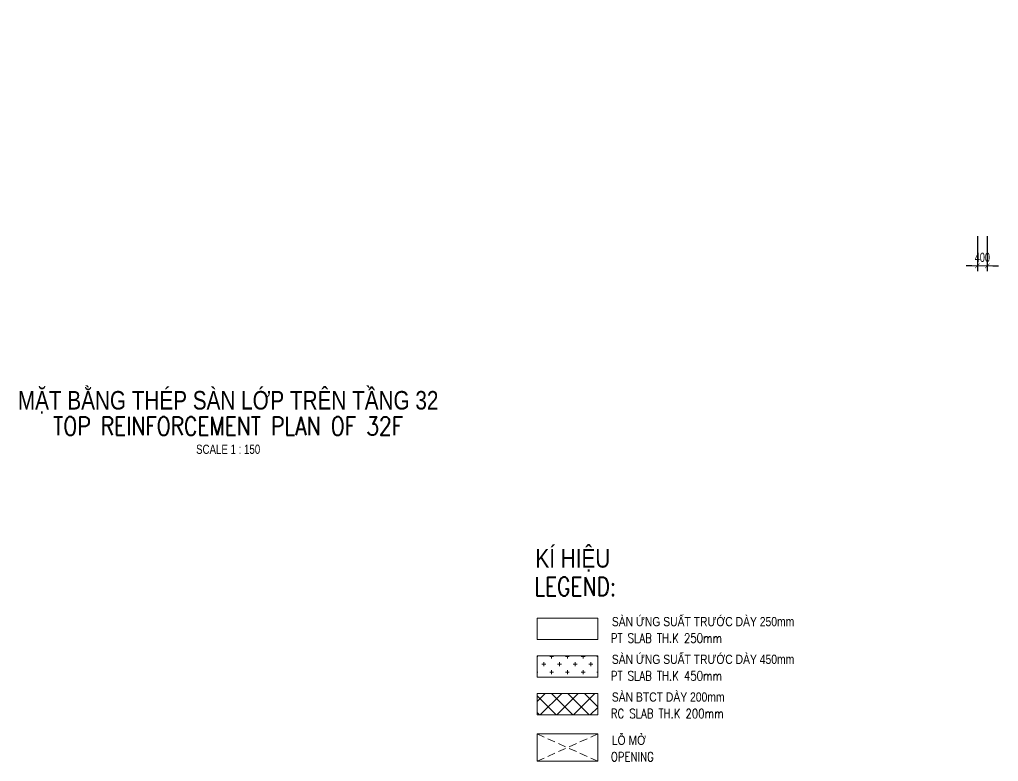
# Model space of a CAD drawing. Header units: millimetres. Extents: x 118516 to 587758, y -25561 to 50684.
# Drawn here: x 278989 to 318600, y -22764 to 7266 of the extents above; entities that cross this region are included whole.
import ezdxf
from ezdxf.enums import TextEntityAlignment as Align

# ---------------------------------------------------------------- set-up
doc = ezdxf.new("R2010")
doc.units = ezdxf.units.MM
doc.linetypes.add('DASHED2', pattern=[9.525, 6.35, -3.175])
doc.layers.get('Defpoints').update_dxf_attribs({"color": 151, "lineweight": 9})
for name, color, linetype, lineweight in [('NDC_S_ANNO', 7, 'Continuous', 20), ('NDC_S_DIM', 1, 'Continuous', 15), ('NDC_S_ENG TEXT', 2, 'Continuous', 20), ('NDC_S_ENG TITLE', 3, 'Continuous', 20), ('NDC_S_HATCH MATERIAL', 8, 'Continuous', 13), ('NDC_S_OPENING', 9, 'DASHED2', 13), ('NDC_S_SLAB', 2, 'Continuous', 20), ('NDC_S_TEXT SYMBOL', 7, 'Continuous', 20), ('NDC_S_VN TEXT', 7, 'Continuous', 20), ('NDC_S_VN TITLE', 6, 'Continuous', 35)]:
    doc.layers.add(name, color=color, linetype=linetype, lineweight=lineweight)
doc.styles.add('$0$NDC_EN TXT', font='romans.shx', dxfattribs={"width": 0.8})
doc.styles.add('NDC_ANNO', font='', dxfattribs={"width": 0.8})
doc.styles.add('NDC_DIM', font='', dxfattribs={"width": 0.75})
doc.styles.add('NDC_EN TXT', font='romans.shx', dxfattribs={"width": 0.8})
doc.styles.add('NDC_VIE TXT', font='arial.ttf', dxfattribs={"width": 0.8})
doc.styles.get('NDC_ANNO').set_extended_font_data('Dotum')
doc.styles.get('NDC_DIM').set_extended_font_data('Dotum')
doc.dimstyles.new('NDC_dim_150', dxfattribs={"dimscale": 150, "dimtxt": 2.5, "dimasz": 1.5, "dimexe": 1.5, "dimexo": 2.5, "dimgap": 1, "dimtad": 1, "dimdec": 0, "dimzin": 0, "dimdsep": 46, "dimtxsty": 'NDC_DIM', "dimblk": 'DIMMARK', "dimcen": 0.09, "dimdle": 1.2, "dimclrd": 1, "dimclre": 1, "dimclrt": 3, "dimadec": 0, "dimazin": 0, "dimtfac": 1, "dimtdec": 0, "dimtix": 1, "dimtofl": 0, "dimtmove": 0, "dimatfit": 3, "dimfxl": 8, "dimfxlon": 1, "dimtolj": 1, "dimtzin": 0, "dimarcsym": 0})

# ---------------------------------------------------------------- blocks, each defined once
blk = doc.blocks.new('DIMMARK')
at = {"layer": 'NDC_S_DIM', "color": 1}
blk.add_line((-1.5, 0), (1, 0), dxfattribs=at)
at = {"layer": 'NDC_S_DIM', "color": 2, "const_width": 0.1}
blk.add_lwpolyline([(-0.42, -0.42), (0.42, 0.42)], dxfattribs=at)
blk = doc.blocks.new('*D23')
at = {"layer": 'Defpoints', "color": 0, "ltscale": 100, "transparency": 16777216}
for p in [(317750, 12767), (318150, 12767), (318150, -2700)]:
    blk.add_point(p, dxfattribs=at)
at = {"layer": 'NDC_S_DIM', "color": 1, "lineweight": -2, "ltscale": 100, "transparency": 16777216}
for p, q in [((317750, -1500), (317750, -2925)), ((318150, -1500), (318150, -2925)), ((317525, -2700), (317300, -2700)), ((318375, -2700), (318600, -2700))]:
    blk.add_line(p, q, dxfattribs=at)
at = {"layer": 'NDC_S_DIM', "color": 1, "lineweight": -2, "ltscale": 100, "transparency": 16777216, "xscale": 225, "yscale": 225, "zscale": 225}
blk.add_blockref('DIMMARK', (317750, -2700), dxfattribs=at)
at = {"layer": 'NDC_S_DIM', "color": 1, "lineweight": -2, "ltscale": 100, "transparency": 16777216, "xscale": 225, "yscale": 225, "zscale": 225, "rotation": 180}
blk.add_blockref('DIMMARK', (318150, -2700), dxfattribs=at)
at = {"layer": 'NDC_S_DIM', "color": 3, "ltscale": 100, "transparency": 16777216, "insert": (317950, -2362), "char_height": 375, "attachment_point": 5, "style": 'NDC_DIM'}
blk.add_mtext('\\A1;400', dxfattribs=at)
blk = doc.blocks.new('Drawing name_symbol')
at = {"layer": 'NDC_S_ENG TITLE', "style": 'NDC_EN TXT', "width": 0.8}
blk.add_attdef('SECTDET1', text='', height=5, dxfattribs=at).set_placement((0, 1.01), align=Align.CENTER)
at = {"layer": 'NDC_S_TEXT SYMBOL', "lineweight": 25, "style": 'NDC_ANNO', "width": 0.8}
blk.add_attdef('SSCALE', text='', height=2.5, dxfattribs=at).set_placement((0, -4), align=Align.CENTER)
at = {"layer": 'NDC_S_VN TITLE', "style": 'NDC_VIE TXT', "width": 0.8}
blk.add_attdef('SECTDET2', text='', height=5, dxfattribs=at).set_placement((0, 7.97), align=Align.CENTER)

msp = doc.modelspace()

# ---------------------------------------------------------------- hatches: boundary and pattern name
at = {"layer": 'NDC_S_HATCH MATERIAL', "ltscale": 100}
h = msp.add_hatch(dxfattribs=at)
h.set_pattern_fill('CROSS', color=256, scale=50)
h.set_pattern_definition([(0, (95971.14, -10259.27), (317.5, 317.5), [158.75, -476.25]), (90, (96050.5, -10338.65), (-317.5, 317.5), [158.75, -476.25])])
h.paths.add_polyline_path([(299929, -18490.2), (299929, -19354.3), (302387.3, -19354.3), (302387.3, -18490.2)])
h = msp.add_hatch(dxfattribs=at)
h.set_pattern_fill('ANSI37', color=256, scale=150)
h.set_pattern_definition([(45, (104048.98, -16184.8), (-336.7596, 336.7596), []), (135, (104048.98, -16184.8), (-336.7596, -336.7596), [])])
h.paths.add_polyline_path([(299929, -20016.2), (299929, -20880.3), (302387.3, -20880.3), (302387.3, -20016.2)])

# ---------------------------------------------------------------- linework, layer by layer
at = {"layer": 'NDC_S_OPENING', "ltscale": 50}
for p, q in [((299929, -21649.7), (302387.3, -22757.9)), ((299929, -22757.9), (302387.3, -21649.7))]:
    msp.add_line(p, q, dxfattribs=at)
at = {"layer": 'NDC_S_SLAB'}
for points in [[(299929, -16964.2), (302387.3, -16964.2), (302387.3, -17828.3), (299929, -17828.3)], [(299929, -18490.2), (302387.3, -18490.2), (302387.3, -19354.3), (299929, -19354.3)], [(299929, -20016.2), (302387.3, -20016.2), (302387.3, -20880.3), (299929, -20880.3)], [(299929, -21649.7), (302387.3, -21649.7), (302387.3, -22757.9), (299929, -22757.9)]]:
    msp.add_lwpolyline(points, close=True, dxfattribs=at)

# ---------------------------------------------------------------- block references
at = {"layer": 'NDC_S_ANNO', "xscale": 150, "yscale": 150, "zscale": 150}
msp.add_blockref('Drawing name_symbol', (287428.9, -9715.1), dxfattribs=at).add_auto_attribs({'SECTDET1': 'TOP REINFORCEMENT PLAN OF 32F', 'SECTDET2': 'MẶT BẰNG THÉP SÀN LỚP TRÊN TẦNG 32', 'SSCALE': 'SCALE 1 : 150'})

# ---------------------------------------------------------------- texts
at = {"layer": 'NDC_S_ENG TEXT', "style": '$0$NDC_EN TXT', "width": 0.8}
for s, height, p in [('LEGEND:', 750, (299814.6, -16059.5)), ('PT SLAB TH.K 250mm', 375, (302916.1, -17961)), ('PT SLAB TH.K 450mm', 375, (302916.1, -19487)), ('RC SLAB TH.K 200mm', 375, (302916.1, -21013)), ('OPENING', 375, (302916.1, -22764.4))]:
    msp.add_text(s, height=height, dxfattribs=at).set_placement(p)
at = {"layer": 'NDC_S_VN TEXT', "style": 'NDC_VIE TXT', "width": 0.8}
msp.add_text('KÍ HIỆU', height=750, dxfattribs=at).set_placement((299864.8, -14168.4), align=Align.TOP_LEFT)
for s, p in [('SÀN ỨNG SUẤT TRƯỚC DÀY 250mm', (302954.4, -17292.2)), ('SÀN ỨNG SUẤT TRƯỚC DÀY 450mm', (302954.4, -18818.2)), ('SÀN BTCT DÀY 200mm', (302954.4, -20344.2)), ('LỖ MỞ', (302954.4, -22095.6))]:
    msp.add_text(s, height=375, dxfattribs=at).set_placement(p)

# ---------------------------------------------------------------- dimensions: what is measured, and where the dimension line sits
at = {"layer": 'NDC_S_DIM', "ltscale": 100}
dim = msp.add_linear_dim(base=(318150, -2700), p1=(317750, 12767.1), p2=(318150, 12767.1), dimstyle='NDC_dim_150', dxfattribs=at)
dim.commit()
dim.dimension.update_dxf_attribs({"geometry": '*D23', "text_midpoint": (317950, -2362.2)})

doc.saveas('drawing.dxf')
